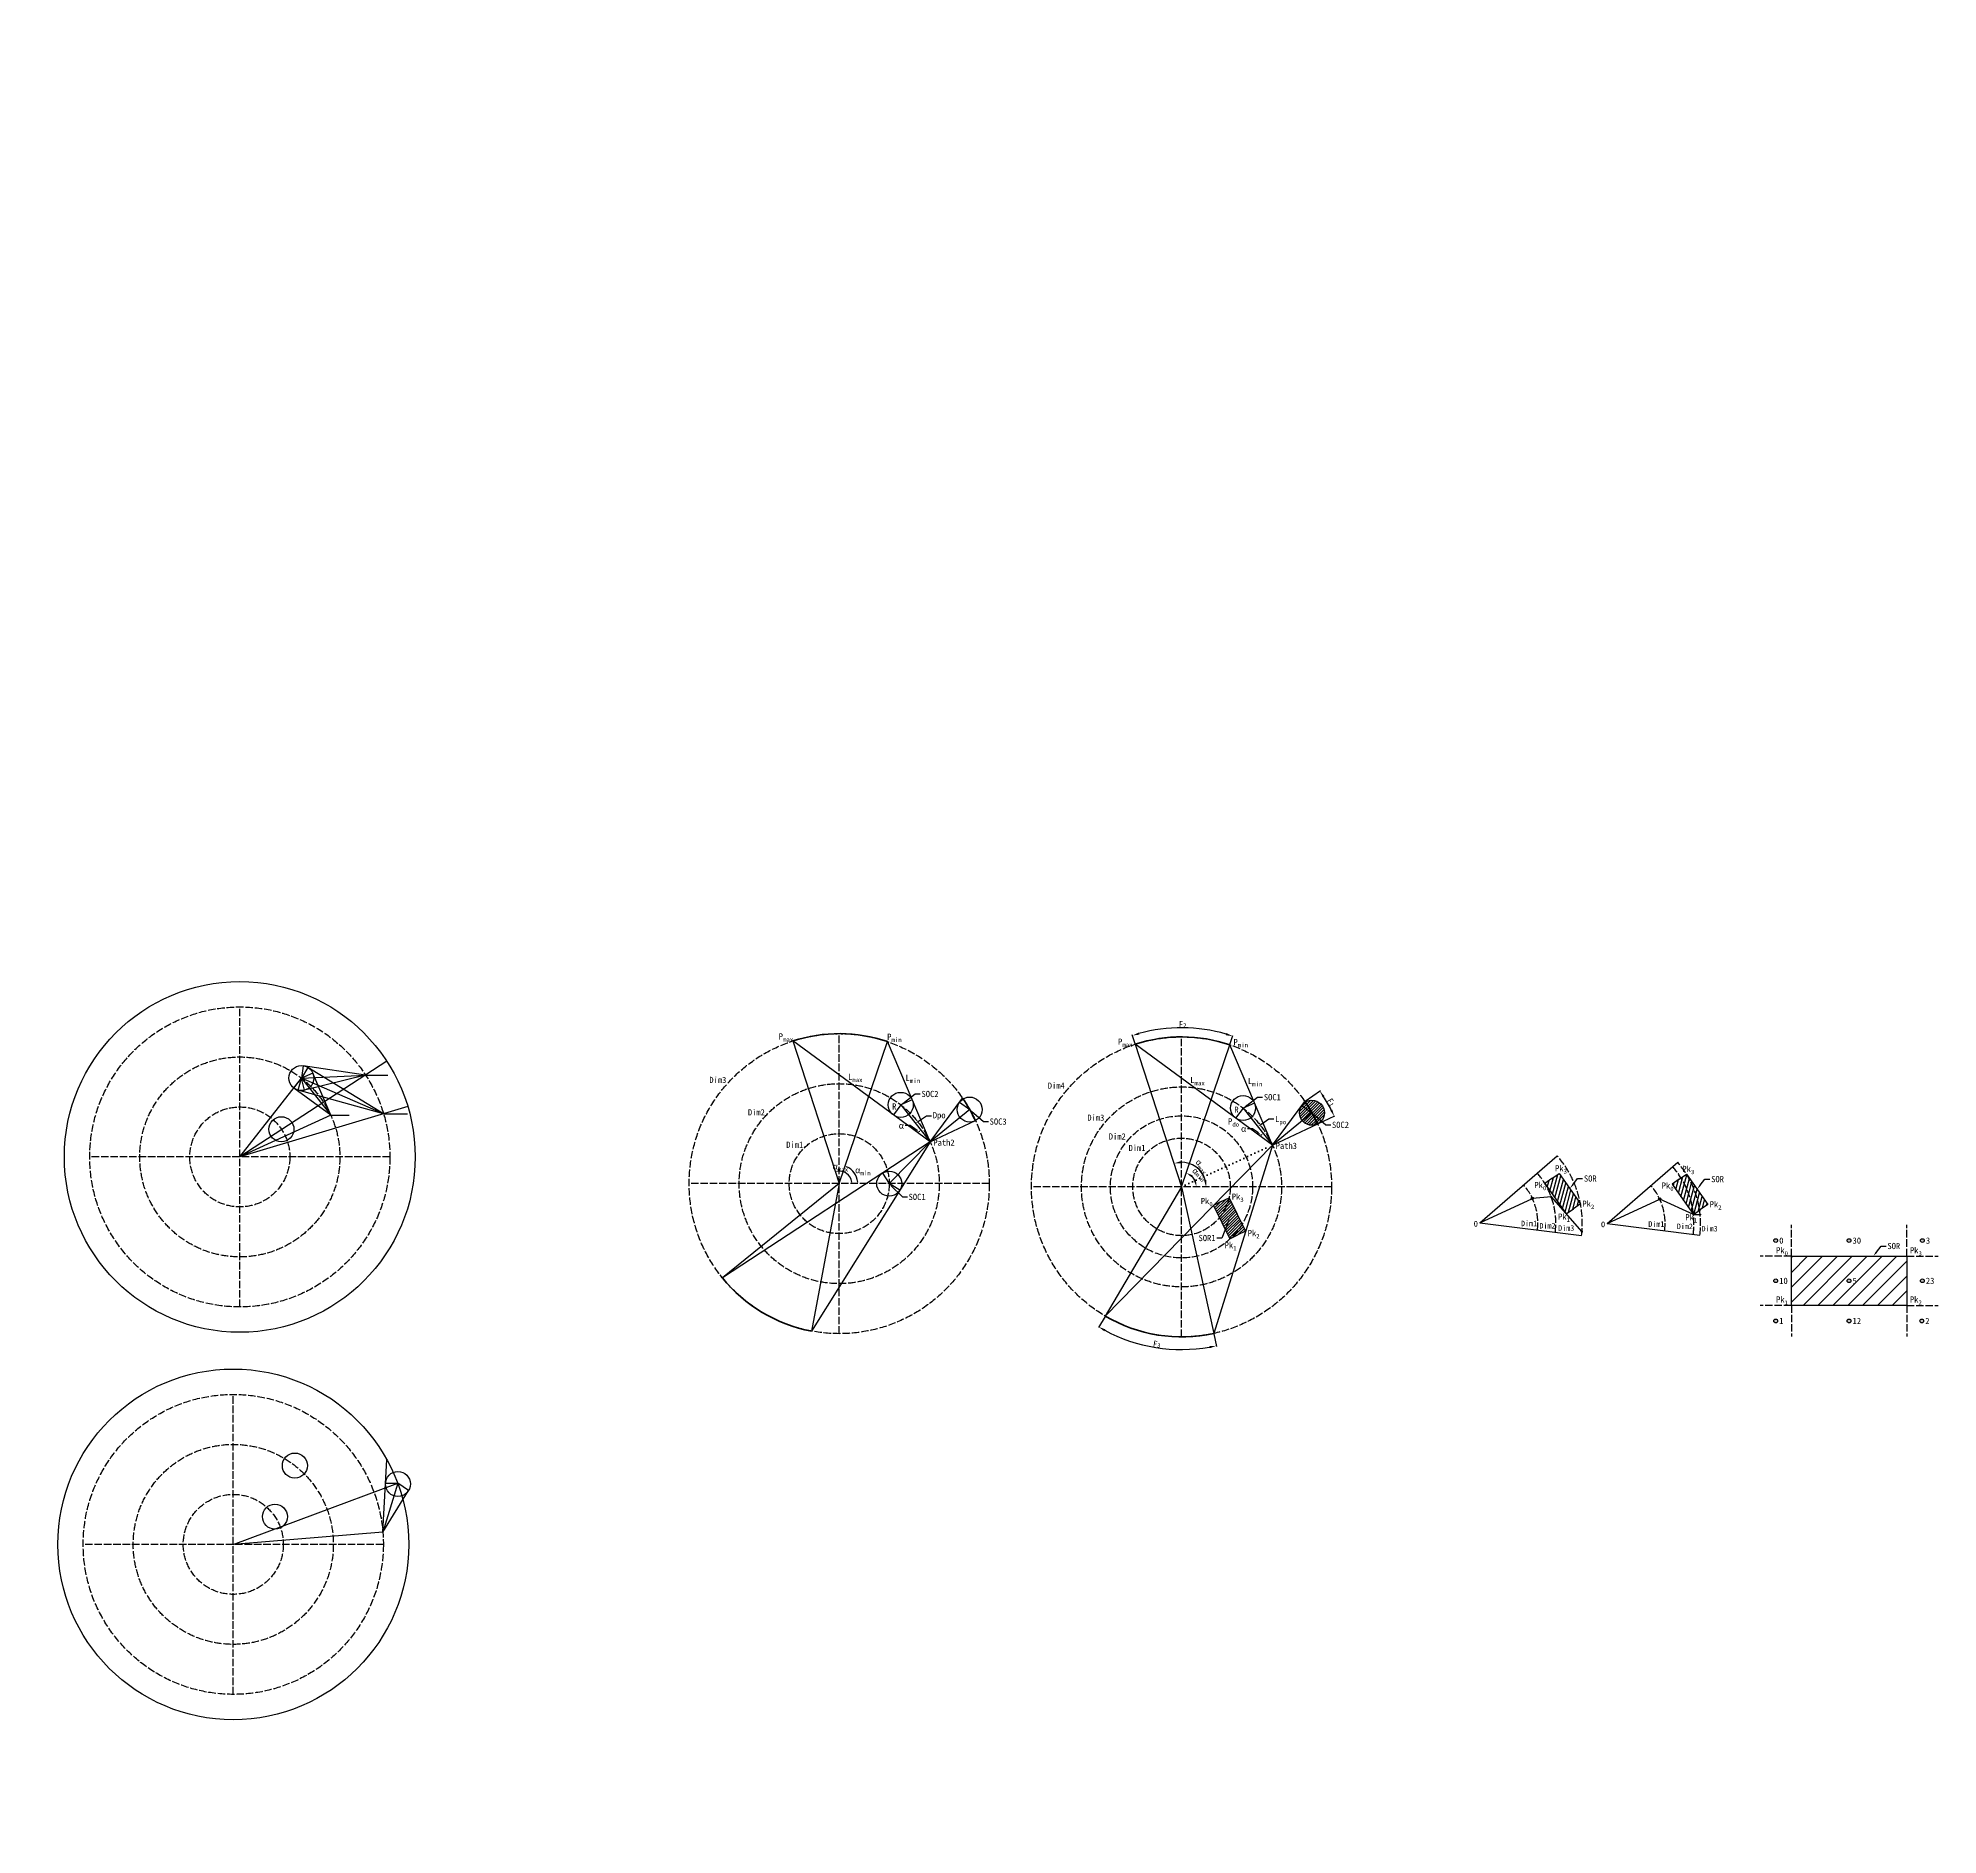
# Model space of a CAD drawing. Header units: millimetres. Extents: x 3921 to 10494, y -3868 to 8803.
# Drawn here: x 7455 to 10494, y 3052 to 5928 of the extents above; entities that cross this region are included whole.
import ezdxf
from ezdxf import colors
from ezdxf.entities.mleader import LeaderData, LeaderLine
from ezdxf.math import Vec2, Vec3

# ---------------------------------------------------------------- set-up
doc = ezdxf.new("R2010")
doc.units = ezdxf.units.MM
doc.linetypes.add('ACAD_ISO02W100', pattern=[15, 12, -3])
doc.linetypes.add('DOT2', pattern=[3.175, 0, -3.175])
for name, color, linetype in [('1', 3, 'Continuous'), ('极径圆', 7, 'ACAD_ISO02W100'), ('路径', 2, 'Continuous'), ('障碍物圆', 1, 'Continuous')]:
    doc.layers.add(name, color=color, linetype=linetype)
doc.styles.get("Standard").update_dxf_attribs({"font": ''})
doc.styles.get('Standard').set_extended_font_data('SimSun')
doc.dimstyles.new('ISO-25', dxfattribs={"dimtxt": 2.5, "dimasz": 2.5, "dimexe": 1.25, "dimexo": 0.625, "dimtad": 1, "dimtxsty": 'Standard', "dimcen": 2.5, "dimadec": 0, "dimazin": 0, "dimtfac": 1, "dimtmove": 0, "dimatfit": 3, "dimfxl": 1, "dimarcsym": 0})

# ---------------------------------------------------------------- blocks, each defined once
blk = doc.blocks.new('*D27')
at = {"color": 0, "lineweight": -2, "transparency": 16777216}
blk.add_arc((8881.6, 4161.3), 24.1, 134.2671, 137.6854, dxfattribs=at)
at = {"color": 0, "transparency": 16777216}
for points in [[(8864.1, 4177.3), (8863.5, 4177.8), (8862.2, 4175.6)], [(8864.5, 4178.9), (8865.1, 4178.2), (8866.7, 4180.2)]]:
    blk.add_solid(points, dxfattribs=at)
at = {"layer": 'Defpoints', "color": 0, "transparency": 16777216}
for p in [(8662.2, 4322.9), (8834.6, 4220.7), (8865, 4178.8), (8881.6, 4161.3), (8881.6, 4161.3)]:
    blk.add_point(p, dxfattribs=at)
blk = doc.blocks.new('*D29')
at = {"color": 0, "lineweight": -2, "transparency": 16777216}
blk.add_arc((8736.2, 4094.6), 29.6, 4.8487, 66.3862, dxfattribs=at)
at = {"color": 0, "transparency": 16777216}
for points in [[(8747.9, 4121.3), (8748.2, 4122.1), (8745.7, 4122.6)], [(8766, 4097.1), (8765.2, 4097.1), (8765.7, 4094.6)]]:
    blk.add_solid(points, dxfattribs=at)
at = {"layer": 'Defpoints', "color": 0, "transparency": 16777216}
for p in [(8813.4, 4321.9), (8756.1, 4116.4), (8496.2, 4094.6), (8736.2, 4094.6), (8976.2, 4094.6)]:
    blk.add_point(p, dxfattribs=at)
blk = doc.blocks.new('*D30')
at = {"color": 0, "lineweight": -2, "transparency": 16777216}
blk.add_arc((8736.2, 4094.6), 20.1, 7.1209, 100.8387, dxfattribs=at)
at = {"color": 0, "transparency": 16777216}
for points in [[(8732.5, 4114), (8732.3, 4114.8), (8730, 4113.8)], [(8756.6, 4097.1), (8755.7, 4097.1), (8756.3, 4094.6)]]:
    blk.add_solid(points, dxfattribs=at)
at = {"layer": 'Defpoints', "color": 0, "transparency": 16777216}
for p in [(8662.2, 4322.9), (8752.5, 4106.4), (8496.2, 4094.6), (8736.2, 4094.6), (8976.2, 4094.6)]:
    blk.add_point(p, dxfattribs=at)
blk = doc.blocks.new('*D31')
at = {"color": 0, "lineweight": -2, "transparency": 16777216}
blk.add_arc((9429.1, 4156.1), 24.1, 134.2671, 137.6854, dxfattribs=at)
at = {"color": 0, "transparency": 16777216}
for points in [[(9411.6, 4172.1), (9410.9, 4172.6), (9409.7, 4170.4)], [(9412, 4173.7), (9412.5, 4173.1), (9414.1, 4175)]]:
    blk.add_solid(points, dxfattribs=at)
at = {"layer": 'Defpoints', "color": 0, "transparency": 16777216}
for p in [(9209.6, 4317.8), (9382.1, 4215.6), (9412.5, 4173.6), (9429.1, 4156.1), (9429.1, 4156.1)]:
    blk.add_point(p, dxfattribs=at)
blk = doc.blocks.new('*D32')
at = {"color": 0, "lineweight": -2, "transparency": 16777216}
blk.add_arc((9283.6, 4089.5), 23.9, 26.5698, 44.6651, dxfattribs=at)
at = {"color": 0, "transparency": 16777216}
for points in [[(9299.7, 4104.7), (9301.6, 4107.8), (9291.3, 4112.1)], [(9306.8, 4100.6), (9303.3, 4099.7), (9307.6, 4089.5)]]:
    blk.add_solid(points, dxfattribs=at)
at = {"layer": 'Defpoints', "color": 0, "transparency": 16777216}
for p in [(9360.8, 4316.7), (9299.8, 4107.1), (9043.6, 4089.5), (9283.6, 4089.5), (9523.6, 4089.5)]:
    blk.add_point(p, dxfattribs=at)
blk = doc.blocks.new('*D33')
at = {"color": 0, "lineweight": -2, "transparency": 16777216}
blk.add_arc((9283.6, 4089.5), 39.4, 16.0659, 91.8937, dxfattribs=at)
at = {"color": 0, "transparency": 16777216}
for points in [[(9282.7, 4127), (9282, 4130.6), (9271.5, 4126.9)], [(9323.3, 4100.6), (9319.6, 4100.1), (9323, 4089.5)]]:
    blk.add_solid(points, dxfattribs=at)
at = {"layer": 'Defpoints', "color": 0, "transparency": 16777216}
for p in [(9209.6, 4317.8), (9315.5, 4112.6), (9043.6, 4089.5), (9283.6, 4089.5), (9523.6, 4089.5)]:
    blk.add_point(p, dxfattribs=at)
blk = doc.blocks.new('*D35')
at = {"color": 0, "lineweight": -2, "transparency": 16777216}
for p, q in [((9209.4, 4318.4), (9204.8, 4332.8)), ((9361, 4317.3), (9365.9, 4331.7))]:
    blk.add_line(p, q, dxfattribs=at)
blk.add_arc((9283.6, 4089.5), 254.6, 73.7107, 105.4838, dxfattribs=at)
at = {"color": 0, "transparency": 16777216}
for points in [[(9216.2, 4333), (9215.1, 4336.6), (9205.1, 4331.6)], [(9355.6, 4335.6), (9354.5, 4332.1), (9365.5, 4330.5)]]:
    blk.add_solid(points, dxfattribs=at)
at = {"layer": 'Defpoints', "color": 0, "transparency": 16777216}
for p in [(9209.6, 4317.8), (9312.6, 4342.4), (9360.8, 4316.7), (9283.6, 4089.5), (9283.6, 4089.5)]:
    blk.add_point(p, dxfattribs=at)
at = {"color": 0, "transparency": 16777216, "insert": (9285.5, 4349.7), "char_height": 2.5, "attachment_point": 5, "rotation": 359.5972}
blk.add_mtext('{\\H4x;F\\H0.7x;\\S^ 2;}', dxfattribs=at)
blk = doc.blocks.new('*D36')
at = {"color": 0, "lineweight": -2, "transparency": 16777216}
for p, q in [((9481.4, 4226.6), (9505.9, 4243.6)), ((9501.4, 4190.2), (9529.1, 4203))]:
    blk.add_line(p, q, dxfattribs=at)
blk.add_arc((9283.6, 4089.5), 269.2, 27.1763, 32.4026, dxfattribs=at)
at = {"color": 0, "transparency": 16777216}
for points in [[(9509.4, 4232.7), (9512.4, 4234.7), (9504.8, 4242.9)], [(9524.8, 4213.2), (9521.5, 4211.6), (9527.9, 4202.5)]]:
    blk.add_solid(points, dxfattribs=at)
at = {"layer": 'Defpoints', "color": 0, "transparency": 16777216}
for p in [(9480.9, 4226.2), (9513.3, 4229.9), (9500.8, 4190), (9283.6, 4089.5), (9283.6, 4089.5)]:
    blk.add_point(p, dxfattribs=at)
at = {"color": 0, "transparency": 16777216, "insert": (9522.8, 4224.8), "char_height": 2.5, "attachment_point": 5, "rotation": 299.5038}
blk.add_mtext('{\\H4x;F\\H0.7x;\\S^ 1;}', dxfattribs=at)
blk = doc.blocks.new('*D37')
at = {"color": 0, "lineweight": -2, "transparency": 16777216}
for p, q in [((9161.3, 3882.3), (9150.6, 3864.3)), ((9335.2, 3854.4), (9339.7, 3834))]:
    blk.add_line(p, q, dxfattribs=at)
blk.add_arc((9283.6, 4089.5), 260.2, 241.8492, 279.9498, dxfattribs=at)
at = {"color": 0, "transparency": 16777216}
for points in [[(9160, 3858.4), (9161.8, 3861.6), (9151.3, 3865.4)], [(9328.3, 3834.9), (9329, 3831.3), (9339.4, 3835.2)]]:
    blk.add_solid(points, dxfattribs=at)
at = {"layer": 'Defpoints', "color": 0, "transparency": 16777216}
for p in [(9283.6, 4089.5), (9283.6, 4089.5), (9161.6, 3882.8), (9210.8, 3839.6), (9335.1, 3855)]:
    blk.add_point(p, dxfattribs=at)
at = {"color": 0, "transparency": 16777216, "insert": (9244.2, 3837.9), "char_height": 2.5, "attachment_point": 5, "rotation": 351.0823}
blk.add_mtext('{\\H4x;F\\H0.7x;\\S^ 3;}', dxfattribs=at)

msp = doc.modelspace()

# ---------------------------------------------------------------- hatches: boundary and pattern name
h = msp.add_hatch()
h.set_pattern_fill('ANSI31', color=256)
h.paths.add_polyline_path([(9359.647, 4072.074), (9347.135, 4065.844), (9334.623, 4059.613), (9344.211, 4040.359, 0.11458364)])
h.paths.add_polyline_path([(9359.647, 4072.074, -0.11458364), (9344.211, 4040.359), (9361.17, 4006.302, 0.06774532), (9380.574, 4030.049)])
h.paths.add_polyline_path([(9386.194, 4018.763), (9380.574, 4030.049, -0.06774532), (9361.17, 4006.302), (9373.682, 4012.532)])
h.paths.add_polyline_path([(9481.69, 4225.013, -0.04170288), (9501.44, 4190.269, 0.28096114), (9512.289, 4208.053, 0.58906166)])
h.paths.add_polyline_path([(9481.69, 4225.013, 0.09434779), (9476.199, 4219.932), (9492.289, 4208.053, 0.02084238)])
h.paths.add_polyline_path([(9476.199, 4219.932, 0.16034441), (9472.289, 4208.053, 0.17367139), (9476.837, 4195.356), (9492.289, 4208.053)])
h.paths.add_polyline_path([(9492.289, 4208.053), (9476.837, 4195.356, 0.34358365), (9500.823, 4189.965)])
h = msp.add_hatch()
h.set_pattern_fill('ANSI31', color=256, scale=1.7, angle=30)
h.paths.add_polyline_path([(9887.538, 4110.979), (9876.102, 4102.942), (9864.666, 4094.906), (9898.906, 4046.178), (9910.343, 4054.215), (9921.779, 4062.251)])
h.paths.add_polyline_path([(10082.426, 4103.908), (10079.659, 4101.964), (10068.223, 4093.927), (10102.464, 4045.2, 0.11311475)])
h.paths.add_polyline_path([(10091.095, 4110), (10082.426, 4103.908, -0.11311475), (10102.464, 4045.2), (10112.268, 4052.09, 0.10427527)])
h.paths.add_polyline_path([(10091.095, 4110, -0.10427527), (10112.268, 4052.09), (10113.9, 4053.236), (10125.336, 4061.272)])
h = msp.add_hatch(color=256)
h.dxf.hatch_style = 1
h.paths.add_polyline_path([(9842.936, 4070.919, 1), (9846.778, 4070.919, 1)])
h = msp.add_hatch(color=256)
h.dxf.hatch_style = 1
h.paths.add_polyline_path([(9873.091, 4073.338, 1), (9876.933, 4073.338, 1)])
h = msp.add_hatch(color=256)
h.dxf.hatch_style = 1
h.paths.add_polyline_path([(10046.493, 4069.941, 1), (10050.335, 4069.941, 1)])
h = msp.add_hatch(color=256)
h.dxf.hatch_style = 1
h.paths.add_polyline_path([(10100.543, 4045.2, 1), (10104.385, 4045.2, 1)])
h = msp.add_hatch(color=256)
h.dxf.hatch_style = 1
h.paths.add_polyline_path([(10111.175, 4045.2, 1), (10115.017, 4045.2, 1)])
h = msp.add_hatch(color=256)
h.dxf.hatch_style = 1
h.paths.add_polyline_path([(9922.096, 4017.637, 1), (9925.938, 4017.637, 1)])
h = msp.add_hatch(color=256)
h.dxf.hatch_style = 1
h.paths.add_polyline_path([(10236.95, 4003.583, 1), (10230.95, 4003.583, 1)])
h.paths.add_polyline_path([(10236.95, 3939.242, 1), (10230.95, 3939.242, 1)])
h.paths.add_polyline_path([(10236.95, 3874.902, 1), (10230.95, 3874.902, 1)])
h.paths.add_polyline_path([(10354.233, 3874.902, 1), (10348.233, 3874.902, 1)])
h.paths.add_polyline_path([(10464.547, 3874.902, 1), (10470.547, 3874.902, 1)])
h.paths.add_polyline_path([(10471.517, 3939.242, 1), (10465.517, 3939.242, 1)])
h.paths.add_polyline_path([(10465.517, 4003.583, 1), (10471.517, 4003.583, 1)])
h.paths.add_polyline_path([(10348.233, 4003.583, 1), (10354.233, 4003.583, 1)])
h.paths.add_polyline_path([(10348.233, 3939.242, 1), (10354.233, 3939.242, 1)])
h = msp.add_hatch()
h.set_pattern_fill('ANSI31', color=256, scale=5.3)
h.paths.add_polyline_path([(10443.517, 3978.583), (10258.95, 3978.583), (10258.95, 3899.902), (10443.517, 3899.902)])

# ---------------------------------------------------------------- linework, layer by layer
at = {"color": 1}
for p, q in [((8662.163, 4322.927), (8736.166, 4094.621)), ((8736.166, 4094.621), (8813.371, 4321.864)), ((9209.638, 4317.759), (9283.641, 4089.453)), ((9283.641, 4089.453), (9360.847, 4316.696)), ((8736.166, 4094.621), (8549.261, 3944.067)), ((8736.166, 4094.621), (8691.772, 3858.763)), ((9283.641, 4089.453), (9161.57, 3882.817)), ((9283.641, 4089.453), (9335.062, 3855.026))]:
    msp.add_line(p, q, dxfattribs=at)
at = {"color": 5}
for p, q in [((8881.614, 4161.29), (8933.375, 4231.4)), ((8928.724, 4225.1), (8944.814, 4213.221)), ((9429.089, 4156.122), (9480.85, 4226.232)), ((8834.614, 4220.748), (8822.753, 4204.645)), ((8944.814, 4213.221), (8881.614, 4161.29)), ((8881.614, 4161.29), (8953.97, 4195.426)), ((8944.814, 4213.221), (8953.348, 4195.133)), ((9382.089, 4215.58), (9370.228, 4199.477)), ((9492.289, 4208.053), (9429.089, 4156.122)), ((9476.199, 4219.932), (9492.289, 4208.053)), ((9492.289, 4208.053), (9500.823, 4189.965)), ((9429.089, 4156.122), (9501.445, 4190.258)), ((8881.614, 4161.29), (8549.261, 3944.067)), ((8881.614, 4161.29), (8691.772, 3858.763)), ((8816.166, 4094.621), (8881.614, 4161.29)), ((9429.089, 4156.122), (9161.57, 3882.817)), ((9429.089, 4156.122), (9335.062, 3855.026)), ((8805.224, 4111.362), (8816.166, 4094.621)), ((8833.107, 4083.99), (8816.166, 4094.621))]:
    msp.add_line(p, q, dxfattribs=at)
at = {"color": 3, "linetype": 'DOT2', "lineweight": 60, "ltscale": 2}
msp.add_line((9283.641, 4089.453), (9429.089, 4156.122), dxfattribs=at)
for p, q in [((9760.794, 4031.813), (9884.493, 4139.243)), ((9876.102, 4102.942), (9864.666, 4094.906)), ((9876.102, 4102.942), (9887.538, 4110.979)), ((9887.538, 4110.979), (9921.779, 4062.251)), ((9964.352, 4030.834), (10077.177, 4128.822)), ((10079.659, 4101.964), (10091.095, 4110)), ((10091.095, 4110), (10125.336, 4061.272)), ((9347.135, 4065.844), (9359.647, 4072.074)), ((9359.647, 4072.074), (9386.194, 4018.763)), ((9864.666, 4094.906), (9898.906, 4046.178)), ((10079.659, 4101.964), (10068.223, 4093.927)), ((10068.223, 4093.927), (10102.464, 4045.2)), ((9347.135, 4065.844), (9334.623, 4059.613)), ((9334.623, 4059.613), (9361.17, 4006.302)), ((9898.906, 4046.178), (9910.343, 4054.215)), ((9921.779, 4062.251), (9910.343, 4054.215)), ((10102.464, 4045.2), (10113.9, 4053.236)), ((10125.336, 4061.272), (10113.9, 4053.236)), ((9361.17, 4006.302), (9373.682, 4012.532)), ((9386.194, 4018.763), (9373.682, 4012.532)), ((9760.794, 4031.813), (9923.373, 4011.552)), ((9964.352, 4030.834), (10112.641, 4012.354))]:
    msp.add_line(p, q)
at = {"color": 3}
for p, q in [((8006.274, 3537.092), (8012.533, 3653.328)), ((7767.076, 3517.491), (8030.053, 3615.183)), ((8030.45, 3615.183), (8006.274, 3537.092)), ((8006.274, 3537.092), (8047.453, 3603.577)), ((8010.479, 3615.183), (8030.45, 3615.183)), ((8047.453, 3603.577), (8030.45, 3615.183)), ((8006.274, 3537.092), (7767.076, 3517.491))]:
    msp.add_line(p, q, dxfattribs=at)
msp.add_lwpolyline([(10258.95, 3978.583), (10443.517, 3978.583), (10443.517, 3899.902), (10258.95, 3899.902)], close=True)
for centre, radius in [((9844.857, 4070.919), 1.921), ((10048.414, 4069.941), 1.921), ((10233.95, 4003.583), 3), ((10351.233, 4003.583), 3), ((10468.517, 4003.583), 3), ((10233.95, 3939.242), 3), ((10351.233, 3939.242), 3), ((10468.517, 3939.242), 3), ((10233.95, 3874.902), 3), ((10351.233, 3874.902), 3), ((10467.547, 3874.902), 3)]:
    msp.add_circle(centre, radius)
at = {"color": 1}
msp.add_circle((8030.45, 3614.108), 20, dxfattribs=at)
at = {"color": 1, "lineweight": 120}
for centre, start, end in [((8736.166, 4094.621), 71.234908, 107.959586), ((9283.641, 4089.453), 71.234908, 107.959586), ((8736.166, 4094.621), 24.835965, 34.744123), ((9283.641, 4089.453), 24.835965, 34.744123), ((8736.166, 4094.621), 218.851923, 259.34027), ((9283.641, 4089.453), 239.427341, 282.371681)]:
    msp.add_arc(centre, 240, start, end, dxfattribs=at)
at = {"layer": '1', "color": 5}
for p, q in [((8881.614, 4161.29), (8662.163, 4322.927)), ((8881.614, 4161.29), (8813.371, 4321.864)), ((9429.089, 4156.122), (9209.638, 4317.759)), ((9429.089, 4156.122), (9360.847, 4316.696)), ((8853.021, 4228.571), (8834.614, 4220.748)), ((8834.614, 4220.748), (8881.614, 4161.29)), ((9400.496, 4223.403), (9382.089, 4215.58)), ((9382.089, 4215.58), (9429.089, 4156.122))]:
    msp.add_line(p, q, dxfattribs=at)
at = {"layer": '1', "color": 3}
for p, q in [((8012.579, 4290.518), (7777.527, 4137.381)), ((7777.527, 4137.381), (7875.975, 4263.508)), ((7870.637, 4244.234), (7875.975, 4263.508)), ((7878.931, 4283.288), (7875.975, 4263.508)), ((7886.432, 4280.557), (7875.975, 4263.508)), ((7875.975, 4263.508), (7978.615, 4268.39)), ((7880.795, 4244.098), (7875.975, 4263.508)), ((8007.401, 4206.357), (7875.975, 4263.508)), ((7978.615, 4268.39), (7878.931, 4283.288)), ((7978.615, 4268.39), (7880.795, 4244.098)), ((8007.401, 4206.357), (7886.432, 4280.557)), ((7978.615, 4268.39), (8014.247, 4268.39)), ((8007.401, 4206.357), (7870.637, 4244.234)), ((8046.228, 4218.007), (7777.527, 4137.381)), ((8007.401, 4206.357), (8045.815, 4206.357))]:
    msp.add_line(p, q, dxfattribs=at)
at = {"layer": '1', "color": 6}
for p, q in [((7777.527, 4137.381), (7875.975, 4263.508)), ((7875.975, 4263.508), (7922.975, 4204.05)), ((7922.975, 4204.05), (7894.381, 4271.331)), ((7922.975, 4204.05), (7864.114, 4247.405)), ((7922.975, 4204.05), (7777.527, 4137.381)), ((7922.975, 4204.05), (7952.199, 4204.05))]:
    msp.add_line(p, q, dxfattribs=at)
at = {"layer": '1', "color": 7}
for p in [(7864.114, 4247.405), (7894.381, 4271.331)]:
    msp.add_line(p, (7875.975, 4263.508), dxfattribs=at)
at = {"layer": '1', "color": 3}
for centre in [(7777.527, 4137.381), (7767.076, 3517.491)]:
    msp.add_circle(centre, 280.536, dxfattribs=at)
at = {"layer": '极径圆'}
for p, q in [((7777.527, 3897.381), (7777.527, 4377.381)), ((8736.166, 3854.621), (8736.166, 4334.621)), ((9283.641, 3849.453), (9283.641, 4329.453)), ((8017.527, 4137.381), (7537.527, 4137.381)), ((8976.166, 4094.621), (8496.166, 4094.621)), ((9523.641, 4089.453), (9043.641, 4089.453)), ((10258.95, 3978.583), (10258.95, 4028.583)), ((10443.517, 3978.583), (10443.517, 4028.583)), ((10258.95, 3978.583), (10208.95, 3978.583)), ((10443.517, 3978.583), (10493.517, 3978.583)), ((10258.95, 3899.902), (10208.95, 3899.902)), ((10258.95, 3899.902), (10258.95, 3849.902)), ((10443.517, 3899.902), (10493.517, 3899.902)), ((10443.517, 3899.902), (10443.517, 3849.902)), ((7767.076, 3277.491), (7767.076, 3757.491)), ((8007.076, 3517.491), (7527.076, 3517.491))]:
    msp.add_line(p, q, dxfattribs=at)
for centre, radius in [((7777.527, 4137.381), 240), ((8736.166, 4094.621), 240), ((9283.641, 4089.453), 240), ((7777.527, 4137.381), 160), ((8736.166, 4094.621), 160), ((9283.641, 4089.453), 160), ((7777.527, 4137.381), 80), ((9283.641, 4089.453), 113.688), ((8736.166, 4094.621), 80), ((9283.641, 4089.453), 77.967), ((7767.076, 3517.491), 240), ((7767.076, 3517.491), 160), ((7767.076, 3517.491), 80)]:
    msp.add_circle(centre, radius, dxfattribs=at)
for centre, radius in [((9760.794, 4031.813), 163.837), ((9760.794, 4031.813), 121.532), ((9964.352, 4030.834), 138.857), ((9964.352, 4030.834), 149.436), ((9760.794, 4031.813), 92.714), ((9964.352, 4030.834), 92.714)]:
    msp.add_arc(centre, radius, 352.89626, 40.97374, dxfattribs=at)
at = {"layer": '路径', "color": 5}
for p, q in [((9875.012, 4073.338), (9844.857, 4070.919)), ((9875.012, 4073.338), (9924.017, 4017.637)), ((9760.794, 4031.813), (9844.857, 4070.919)), ((9964.352, 4030.834), (10048.414, 4069.941)), ((10102.464, 4045.2), (10048.414, 4069.941)), ((10102.464, 4045.2), (10113.096, 4045.2))]:
    msp.add_line(p, q, dxfattribs=at)
at = {"layer": '障碍物圆'}
for centre in [(7875.975, 4263.508), (7844.112, 4181.725), (7865.524, 3643.618), (7833.661, 3561.835)]:
    msp.add_circle(centre, 20, dxfattribs=at)
at = {"layer": '障碍物圆', "color": 7}
for centre in [(8834.614, 4220.748), (8944.814, 4213.221), (9382.089, 4215.58), (9492.289, 4208.053)]:
    msp.add_circle(centre, 20, dxfattribs=at)
at = {"layer": '障碍物圆', "color": 5}
msp.add_circle((8816.166, 4094.621), 20, dxfattribs=at)

# ---------------------------------------------------------------- texts
at = {"color": 1, "attachment_point": 1}
for s, width, insert, char_height in [('\\A1;{\\C0;P\\H0.7x;\\S^ max;}', 35.75224, (8639.43, 4335.109), 10), ('\\A1;{\\C0;P\\H0.7x;\\S^ min;}', 35.75224, (8812.91, 4334.655), 10), ('\\A1;{\\C0;P\\H0.7x;\\S^ max;}', 35.75224, (9182.095, 4326.785), 10), ('\\A1;{\\C0;P\\H0.7x;\\S^ min;}', 35.75224, (9366.838, 4326.189), 10), ('{\\C0;Dim3}', 35.75224, (8528.46, 4265.553), 10), ('\\A1;{\\C0;L\\H0.7x;\\S^ max;}', 35.75224, (8750.224, 4270.614), 10), ('\\A1;{\\C0;L\\H0.7x;\\S^ min;}', 35.75224, (8842.403, 4269.086), 10), ('{\\C0;Dim4}', 35.75224, (9069.709, 4256.432), 10), ('\\A1;{\\C0;L\\H0.7x;\\S^ max;}', 35.75224, (9297.699, 4265.446), 10), ('\\A1;{\\C0;L\\H0.7x;\\S^ min;}', 35.75224, (9389.878, 4263.918), 10), ('{\\C0;Dim2}', 35.75224, (8590.105, 4213.793), 10), ('{\\C0;R}', 10.08825, (8820.787, 4223.186), 10), ('{\\C0;Dim3}', 35.75224, (9132.97, 4205.173), 10), ('\\A1;{\\C0;P\\H0.7x;\\S^ do;}', 10.08825, (9358.044, 4199.197), 10), ('{\\C0;R}', 10.08825, (9368.262, 4218.018), 10), ('{\\C0;Path2}', 35.75224, (8886.749, 4165.376), 10), ('{\\C0;Dim2}', 35.75224, (9167.258, 4175.161), 10), ('{\\C0;Dim1}', 35.75224, (8651.421, 4161.854), 10), ('{\\C0;Dim1}', 35.75224, (9198.896, 4156.686), 10), ('{\\C0;Path3}', 35.75224, (9434.224, 4160.208), 10), ('\\A1;{\\C0;α\\H0.7x;\\S^ max;}', 35.75224, (8725.552, 4127.368), 10), ('\\A1;{\\C0;α\\H0.7x;\\S^ min;}', 35.75224, (8761.522, 4121.425), 10), ('\\A1;{\\C0;Pk\\H0.7x;\\S^ 3;}', 10.08825, (9881.104, 4124.141), 10), ('\\A1;{\\C0;Pk\\H0.7x;\\S^ 3;}', 10.08825, (10084.662, 4123.162), 10), ('\\A1;{\\C0;Pk\\H0.7x;\\S^ 0;}', 10.08825, (9314.453, 4071.824), 10), ('\\A1;{\\C0;Pk\\H0.7x;\\S^ 3;}', 10.08825, (9364.055, 4078.863), 10), ('\\A1;{\\C0;Pk\\H0.7x;\\S^ 0;}', 10.08825, (9848.048, 4097.464), 10), ('\\A1;{\\C0;Pk\\H0.7x;\\S^ 0;}', 10.08825, (10051.606, 4096.486), 10), ('\\A1;{\\C0;Pk\\H0.7x;\\S^ 1;}', 10.08825, (9885.916, 4046.855), 10), ('\\A1;{\\C0;Pk\\H0.7x;\\S^ 2;}', 10.08825, (9924.754, 4067.559), 10), ('\\A1;{\\C0;Pk\\H0.7x;\\S^ 1;}', 10.08825, (10089.473, 4045.876), 10), ('\\A1;{\\C0;Pk\\H0.7x;\\S^ 2;}', 10.08825, (10128.311, 4066.581), 10), ('\\A1;{\\C0;Pk\\H0.7x;\\S^ 2;}', 10.08825, (9389.577, 4020.496), 10), ('{\\C0;O}', 14.48529, (9751.109, 4034.925), 9), ('{\\C0;Dim1}', 35.75224, (9826.623, 4035.516), 9), ('{\\C0;Dim2}', 35.75224, (9856.116, 4031.84), 9), ('{\\C0;Dim3}', 35.75224, (9886.046, 4028.11), 9), ('{\\C0;O}', 14.48529, (9954.667, 4033.946), 9), ('{\\C0;Dim1}', 35.75224, (10030.18, 4034.537), 9), ('{\\C0;Dim2}', 35.75224, (10075.795, 4030.862), 9), ('{\\C0;Dim3}', 35.75224, (10115.347, 4027.132), 9), ('\\A1;{\\C0;Pk\\H0.7x;\\S^ 1;}', 10.08825, (9352.618, 4001.324), 10), ('\\A1;{\\C0;Pk\\H0.7x;\\S^ 0;}', 10.08825, (10234.568, 3993.01), 10), ('\\A1;{\\C0;0}', 10.08825, (10239.584, 4008.578), 10), ('\\A1;{\\C0;30}', 10.08825, (10356.868, 4008.578), 10), ('\\A1;{\\C0;Pk\\H0.7x;\\S^ 3;}', 10.08825, (10448.623, 3993.01), 10), ('\\A1;{\\C0;3}', 10.08825, (10474.151, 4008.578), 10), ('\\A1;{\\C0;10}', 10.08825, (10239.584, 3944.237), 10), ('\\A1;{\\C0;5}', 10.08825, (10356.868, 3944.237), 10), ('\\A1;{\\C0;23}', 10.08825, (10474.151, 3944.237), 10), ('\\A1;{\\C0;Pk\\H0.7x;\\S^ 1;}', 10.08825, (10234.568, 3914.251), 10), ('\\A1;{\\C0;Pk\\H0.7x;\\S^ 2;}', 10.08825, (10448.623, 3914.251), 10), ('\\A1;{\\C0;1}', 10.08825, (10239.584, 3879.897), 10), ('\\A1;{\\C0;12}', 10.08825, (10356.868, 3879.897), 10), ('\\A1;{\\C0;2}', 10.08825, (10473.181, 3879.897), 10)]:
    msp.add_mtext_dynamic_manual_height_columns(s, width=width, gutter_width=12.5, heights=[17.454], dxfattribs=dict(at, insert=insert, char_height=char_height))
at = {"color": 1, "char_height": 10, "attachment_point": 1, "rotation": 312.216838}
for s, width, insert in [('{\\fArial|b0|i0|c134|p34;\\H0.95833x;\\C256;α\\A1;\\fSimSun|b0|i0|c134|p34;\\H0.73044x;\\S^ min;}', 45.2296, (9307.054, 4120.899)), ('\\A1;{\\fArial|b0|i0|c134|p34;\\H0.95833x;\\C256;α\\fSimSun|b0|i0|c134|p34;\\H0.73x;\\S^ max;}', 28.78927, (9312.392, 4134.75))]:
    msp.add_mtext_dynamic_manual_height_columns(s, width=width, gutter_width=12.5, heights=[17.454], dxfattribs=dict(at, insert=insert))

# ---------------------------------------------------------------- dimensions: what is measured, and where the dimension line sits
for base, line1, line2, text, override, picture, middle in [((9315.488, 4112.58), ((9209.638, 4317.759), (9283.641, 4089.453)), ((9523.641, 4089.453), (9043.641, 4089.453)), ' ', {"dimasz": 11, "dimtad": 3}, '*D33', (5120.037, 8802.883)), ((8752.453, 4106.448), ((8662.163, 4322.927), (8736.166, 4094.621)), ((8976.166, 4094.621), (8496.166, 4094.621)), ' ', {"dimtad": 3}, '*D30', (4658.167, 8469.378)), ((9312.565, 4342.393), ((9209.638, 4317.759), (9283.641, 4089.453)), ((9283.641, 4089.453), (9360.847, 4316.696)), '{\\H4x;F\\H0.7x;\\S^ 2;}', {"dimasz": 11}, '*D35', (9285.47, 4349.66))]:
    dim = msp.add_angular_dim_2l(base=base, line1=line1, line2=line2, text=text, dimstyle='ISO-25', override=override)
    dim.commit()
    dim.dimension.update_dxf_attribs({"geometry": picture, "text_midpoint": middle})
dim = msp.add_angular_dim_2l(base=(8756.134, 4116.404), line1=((8736.166, 4094.621), (8813.371, 4321.864)), line2=((8976.166, 4094.621), (8496.166, 4094.621)), text=' ', dimstyle='ISO-25')
dim.commit()
dim.dimension.update_dxf_attribs({"geometry": '*D29', "text_midpoint": (8762.203, 4108.596), "dimtype": 162})
for base, line1, line2, picture, middle in [((8865.033, 4178.808), ((8834.614, 4220.748), (8881.614, 4161.29)), ((8881.614, 4161.29), (8662.163, 4322.927)), '*D27', (9164.199, -3470.306)), ((9412.508, 4173.64), ((9382.089, 4215.58), (9429.089, 4156.122)), ((9429.089, 4156.122), (9209.638, 4317.759)), '*D31', (9542.348, -3867.582))]:
    dim = msp.add_angular_dim_2l(base=base, line1=line1, line2=line2, text=' ', dimstyle='ISO-25')
    dim.commit()
    dim.dimension.update_dxf_attribs({"geometry": picture, "text_midpoint": middle})
for base, line1, line2, text, picture, middle in [((9299.814, 4107.097), ((9283.641, 4089.453), (9360.847, 4316.696)), ((9523.641, 4089.453), (9043.641, 4089.453)), ' ', '*D32', (9304.588, 4101.032)), ((9513.3, 4229.863), ((9500.823, 4189.965), (9283.641, 4089.453)), ((9283.641, 4089.453), (9480.85, 4226.232)), '{\\H4x;F\\H0.7x;\\S^ 1;}', '*D36', (9517.915, 4222.019)), ((9210.781, 3839.61), ((9283.641, 4089.453), (9335.062, 3855.026)), ((9283.641, 4089.453), (9161.57, 3882.817)), '{\\H4x;F\\H0.7x;\\S^ 3;}', '*D37', (9243.298, 3832.349))]:
    dim = msp.add_angular_dim_2l(base=base, line1=line1, line2=line2, text=text, dimstyle='ISO-25', override={"dimasz": 11})
    dim.commit()
    dim.dimension.update_dxf_attribs({"geometry": picture, "text_midpoint": middle, "dimtype": 162})

# ---------------------------------------------------------------- leaders
ml = msp.add_multileader_mtext('Standard')
ml.set_content('SOC2', color=256)
ml.set_leader_properties()
ml.build(insert=Vec2(0, 0))
ctx = ml.context
ctx.base_point, ctx.char_height, ctx.plane_origin = Vec3(8865.832, 4238.113), 10, Vec3(8848.94, 4264.656)
notes = []
notes.append((ctx, [(0, (1, 1, 0), (8857.832, 4238.113), (1, 0), 8, [(0, [(8834.614, 4220.748)], 0, [])])]))
ctx.mtext.insert, ctx.mtext.flow_direction = Vec3(8867.832, 4243.113), 5
ml = msp.add_multileader_mtext('Standard')
ml.set_content('SOC1', color=256)
ml.set_leader_properties()
ml.build(insert=Vec2(0, 0))
ml.multileader.update_dxf_attribs({"arrow_head_size": 8})
ctx = ml.context
ctx.base_point, ctx.char_height, ctx.arrow_head_size, ctx.plane_origin = Vec3(9413.307, 4232.945), 10, 8, Vec3(9396.415, 4259.488)
notes.append((ctx, [(0, (1, 1, 0), (9405.307, 4232.945), (1, 0), 8, [(0, [(9382.089, 4215.58)], 0, [])])]))
ctx.mtext.insert, ctx.mtext.flow_direction = Vec3(9415.307, 4237.945), 5
ml = msp.add_multileader_mtext('Standard')
ml.set_content('Dpo', color=256)
ml.set_leader_properties()
ml.build(insert=Vec2(0, 0))
ctx = ml.context
ctx.base_point, ctx.char_height, ctx.plane_origin = Vec3(8883.89, 4203.252), 10, Vec3(8858.114, 4191.019)
notes.append((ctx, [(0, (1, 1, 0), (8875.89, 4203.252), (1, 0), 8, [(0, [(8858.114, 4191.019)], 0, [])])]))
ctx.mtext.insert, ctx.mtext.flow_direction = Vec3(8885.89, 4209.169), 5
ml = msp.add_multileader_mtext('Standard')
ml.set_content('SOC3', color=256)
ml.set_leader_properties()
ml.build(insert=Vec2(0, 0))
ctx = ml.context
ctx.base_point, ctx.char_height, ctx.plane_origin = Vec3(8974.779, 4193.966), 10, Vec3(8944.814, 4213.221)
notes.append((ctx, [(0, (1, 1, 0), (8966.779, 4193.966), (1, 0), 8, [(0, [(8944.814, 4213.221)], 0, [])])]))
ctx.mtext.insert, ctx.mtext.flow_direction = Vec3(8976.779, 4198.966), 5
ml = msp.add_multileader_mtext('Standard')
ml.set_content('\\A1;L{\\H0.7x;\\S^ po;}', color=256)
ml.set_leader_properties()
ml.build(insert=Vec2(0, 0))
ml.multileader.update_dxf_attribs({"arrow_head_size": 8})
ctx = ml.context
ctx.base_point, ctx.char_height, ctx.arrow_head_size, ctx.plane_origin = Vec3(9431.365, 4198.084), 10, 8, Vec3(9405.589, 4185.851)
notes.append((ctx, [(0, (1, 1, 0), (9423.365, 4198.084), (1, 0), 8, [(0, [(9405.589, 4185.851)], 0, [])])]))
ctx.mtext.insert, ctx.mtext.flow_direction = Vec3(9433.365, 4203.084), 5
ml = msp.add_multileader_mtext('Standard')
ml.set_content('SOC2', color=256)
ml.set_leader_properties()
ml.build(insert=Vec2(0, 0))
ml.multileader.update_dxf_attribs({"arrow_head_size": 8})
ctx = ml.context
ctx.base_point, ctx.char_height, ctx.arrow_head_size, ctx.plane_origin = Vec3(9522.254, 4188.798), 10, 8, Vec3(9492.289, 4208.053)
notes.append((ctx, [(0, (1, 1, 0), (9514.254, 4188.798), (1, 0), 8, [(0, [(9492.289, 4208.053)], 0, [])])]))
ctx.mtext.insert, ctx.mtext.flow_direction = Vec3(9524.254, 4193.798), 5
ml = msp.add_multileader_mtext('Standard')
ml.set_content('α', color=256)
ml.set_leader_properties()
ml.build(insert=Vec2(0, 0))
ctx = ml.context
ctx.base_point, ctx.char_height, ctx.plane_origin = Vec3(8831.553, 4187.775), 10, Vec3(8801.916, 4157.456)
ctx.text_align_type = 2
notes.append((ctx, [(1, (1, 1, 0), (8849.775, 4187.775), (-1, 0), 8, [(0, [(8864.1, 4177.264)], 0, [])])]))
ctx.mtext.insert, ctx.mtext.alignment, ctx.mtext.flow_direction = Vec3(8839.775, 4192.775), 3, 5
ml = msp.add_multileader_mtext('Standard')
ml.set_content('α', color=256)
ml.set_leader_properties()
ml.build(insert=Vec2(0, 0))
ml.multileader.update_dxf_attribs({"arrow_head_size": 8})
ctx = ml.context
ctx.base_point, ctx.char_height, ctx.arrow_head_size, ctx.plane_origin = Vec3(9379.028, 4182.607), 10, 8, Vec3(9349.391, 4152.288)
ctx.text_align_type = 2
notes.append((ctx, [(1, (1, 1, 0), (9397.25, 4182.607), (-1, 0), 8, [(0, [(9411.575, 4172.096)], 0, [])])]))
ctx.mtext.insert, ctx.mtext.alignment, ctx.mtext.flow_direction = Vec3(9387.25, 4187.607), 3, 5
ml = msp.add_multileader_mtext('Standard')
ml.set_content('SOR', color=256)
ml.set_leader_properties()
ml.build(insert=Vec2(0, 0))
ml.multileader.update_dxf_attribs({"arrow_head_size": 8})
ctx = ml.context
ctx.base_point, ctx.char_height, ctx.arrow_head_size, ctx.plane_origin = Vec3(9925.205, 4102.889), 10, 8, Vec3(9987.77, 4104.887)
notes.append((ctx, [(0, (1, 1, 0), (9917.205, 4102.889), (1, 0), 8, [(0, [(9904.658, 4086.615)], 0, [])])]))
ctx.mtext.insert, ctx.mtext.flow_direction = Vec3(9927.205, 4107.889), 5
ml = msp.add_multileader_mtext('Standard')
ml.set_content('SOR', color=256)
ml.set_leader_properties()
ml.build(insert=Vec2(0, 0))
ml.multileader.update_dxf_attribs({"arrow_head_size": 8})
ctx = ml.context
ctx.base_point, ctx.char_height, ctx.arrow_head_size, ctx.plane_origin = Vec3(10128.762, 4101.911), 10, 8, Vec3(10191.328, 4103.908)
notes.append((ctx, [(0, (1, 1, 0), (10120.762, 4101.911), (1, 0), 8, [(0, [(10108.216, 4085.636)], 0, [])])]))
ctx.mtext.insert, ctx.mtext.flow_direction = Vec3(10130.762, 4106.911), 5
ml = msp.add_multileader_mtext('Standard')
ml.set_content('SOC1', color=256)
ml.set_leader_properties()
ml.build(insert=Vec2(0, 0))
ctx = ml.context
ctx.base_point, ctx.char_height, ctx.plane_origin = Vec3(8845.131, 4073.415), 10, Vec3(8827.712, 4065.108)
notes.append((ctx, [(0, (1, 1, 0), (8837.131, 4073.415), (1, 0), 8, [(0, [(8816.166, 4094.621)], 0, [])])]))
ctx.mtext.insert, ctx.mtext.flow_direction = Vec3(8847.131, 4078.415), 5
ml = msp.add_multileader_mtext('Standard')
ml.set_content('SOR1', color=256)
ml.set_leader_properties()
ml.build(insert=Vec2(0, 0))
ml.multileader.update_dxf_attribs({"arrow_head_size": 8})
ctx = ml.context
ctx.base_point, ctx.char_height, ctx.arrow_head_size, ctx.plane_origin = Vec3(9309.702, 4007.678), 10, 8, Vec3(9371.954, 4009.675)
ctx.text_align_type = 2
notes.append((ctx, [(1, (1, 1, 0), (9348.091, 4007.678), (-1, 0), 8, [(0, [(9360.409, 4039.188)], 0, [])])]))
ctx.mtext.insert, ctx.mtext.alignment, ctx.mtext.flow_direction = Vec3(9338.091, 4012.678), 3, 5
ml = msp.add_multileader_mtext('Standard')
ml.set_content('SOR', color=256)
ml.set_leader_properties()
ml.build(insert=Vec2(0, 0))
ml.multileader.update_dxf_attribs({"arrow_head_size": 8})
ctx = ml.context
ctx.base_point, ctx.char_height, ctx.arrow_head_size, ctx.plane_origin = Vec3(10410.625, 3994.858), 10, 8, Vec3(10473.191, 3996.855)
notes.append((ctx, [(0, (1, 1, 0), (10402.625, 3994.858), (1, 0), 8, [(0, [(10390.079, 3978.583)], 0, [])])]))
ctx.mtext.insert, ctx.mtext.flow_direction = Vec3(10412.625, 3999.858), 5
for ctx, leaders in notes:
    for number, flags, end, landing, length, lines in leaders:
        leader = LeaderData()
        leader.index, (leader.has_last_leader_line, leader.has_dogleg_vector, leader.attachment_direction) = number, flags
        leader.last_leader_point, leader.dogleg_vector, leader.dogleg_length = Vec3(end), Vec3(landing), length
        for number, points, colour, breaks in lines:
            line = LeaderLine()
            line.index, line.vertices, line.color, line.breaks = number, Vec3.list(points), colors.encode_raw_color(colour), breaks
            leader.lines.append(line)
        ctx.leaders.append(leader)

doc.saveas('drawing.dxf')
